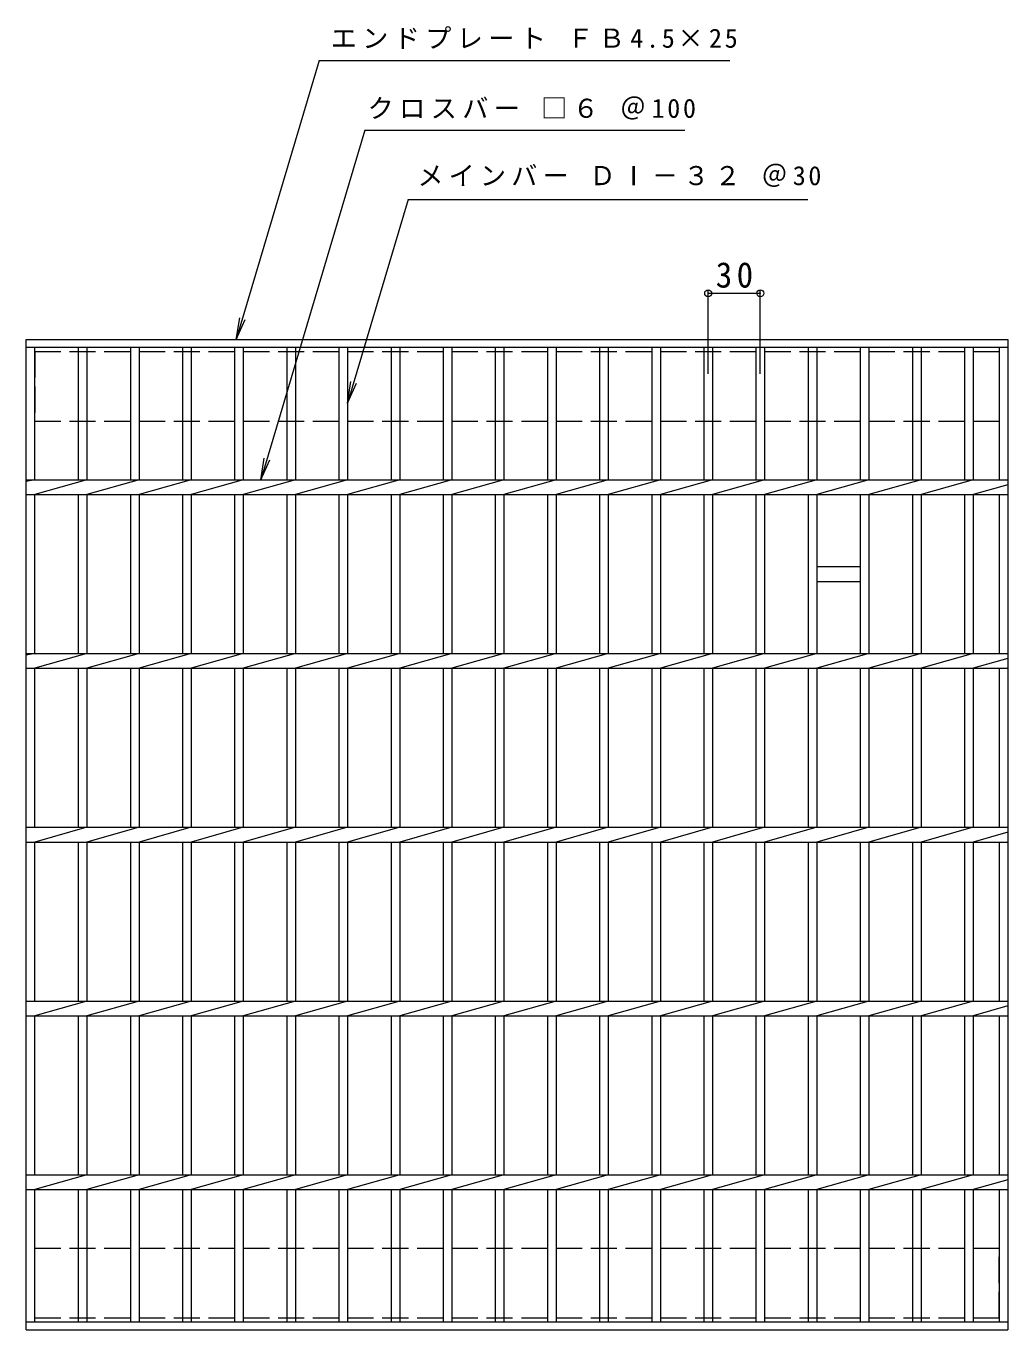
# Model space of a CAD drawing. Units: millimetres, scale not verified. Extents: x -679 to 831, y -677 to 626.
# Drawn here: x -677 to -112, y -124 to 626 of the extents above; entities that cross this region are included whole.
import ezdxf

# ---------------------------------------------------------------- set-up
doc = ezdxf.new("R2010")
doc.units = ezdxf.units.MM
doc.header["$LTSCALE"] = 5
doc.header["$PDMODE"] = 32
doc.header["$PDSIZE"] = 4
doc.linetypes.add('DASHED3', pattern=[4, 3, -1])
for name, color, linetype, lineweight in [('A-1_ピット', 2, 'Continuous', 9), ('A-2_蓋', 3, 'Continuous', 9), ('A-4_寸法', 7, 'Continuous', 9), ('A-5_仕様文', 7, 'Continuous', 9)]:
    doc.layers.add(name, color=color, linetype=linetype, lineweight=lineweight)
doc.styles.add('ＭＳ ゴシック', font='')
doc.styles.get('ＭＳ ゴシック').set_extended_font_data('MS Gothic')

msp = doc.modelspace()

# ---------------------------------------------------------------- linework, layer by layer
at = {"layer": 'A-1_ピット', "linetype": 'DASHED3'}
for p, q in [((-671.961, 438.622), (-671.961, 398.622)), ((-671.961, 438.622), (-116.961, 438.622)), ((-116.961, 438.622), (-116.961, 398.622)), ((-671.961, 398.622), (-116.961, 398.622)), ((-671.961, -117.378), (-671.961, -77.378)), ((-671.961, -77.378), (-116.961, -77.378)), ((-116.961, -117.378), (-116.961, -77.378)), ((-671.961, -117.378), (-116.961, -117.378))]:
    msp.add_line(p, q, dxfattribs=at)
at = {"layer": 'A-2_蓋'}
for p, q in [((-676.961, -124.378), (-676.961, 445.622)), ((-676.961, 445.622), (-111.961, 445.622)), ((-111.961, 445.622), (-111.961, -124.378)), ((-676.961, 441.122), (-111.961, 441.122)), ((-671.961, 364.861), (-671.961, 441.122)), ((-646.96, 441.122), (-646.96, 364.861)), ((-641.961, 441.122), (-641.961, 364.861)), ((-616.961, 441.122), (-616.961, 364.861)), ((-611.96, 441.122), (-611.96, 364.861)), ((-586.961, 441.122), (-586.961, 364.861)), ((-581.961, 441.122), (-581.961, 364.861)), ((-556.96, 441.122), (-556.96, 364.861)), ((-551.961, 441.122), (-551.961, 364.861)), ((-526.961, 441.122), (-526.961, 364.861)), ((-521.96, 441.122), (-521.96, 364.861)), ((-496.96, 441.122), (-496.96, 364.861)), ((-491.961, 441.122), (-491.961, 364.861)), ((-466.96, 441.122), (-466.96, 364.861)), ((-461.961, 441.122), (-461.961, 364.861)), ((-436.961, 441.122), (-436.961, 364.861)), ((-431.961, 441.122), (-431.961, 364.861)), ((-406.961, 441.122), (-406.961, 364.861)), ((-401.961, 441.122), (-401.961, 364.861)), ((-376.961, 441.122), (-376.961, 364.861)), ((-371.961, 441.122), (-371.961, 364.861)), ((-346.961, 441.122), (-346.961, 364.861)), ((-341.961, 441.122), (-341.961, 364.861)), ((-316.961, 441.122), (-316.961, 364.861)), ((-311.961, 441.122), (-311.961, 364.861)), ((-286.961, 441.122), (-286.961, 364.861)), ((-281.961, 441.122), (-281.961, 364.861)), ((-256.961, 441.122), (-256.961, 364.861)), ((-251.961, 441.122), (-251.961, 364.861)), ((-226.961, 441.122), (-226.961, 364.861)), ((-221.961, 441.122), (-221.961, 364.861)), ((-196.961, 441.122), (-196.961, 364.861)), ((-191.961, 441.122), (-191.961, 364.861)), ((-166.961, 441.122), (-166.961, 364.861)), ((-161.961, 441.122), (-161.961, 364.861)), ((-136.961, 441.122), (-136.961, 364.861)), ((-131.961, 441.122), (-131.961, 364.861)), ((-116.961, 441.122), (-116.961, 364.861)), ((-671.961, 364.861), (-676.961, 363.862)), ((-676.961, 364.861), (-111.961, 364.861)), ((-641.961, 364.861), (-671.961, 356.382)), ((-611.96, 364.861), (-641.961, 356.382)), ((-581.961, 364.861), (-611.96, 356.382)), ((-551.961, 364.861), (-581.961, 356.382)), ((-521.96, 364.861), (-551.961, 356.382)), ((-491.961, 364.861), (-521.96, 356.382)), ((-461.961, 364.861), (-491.961, 356.382)), ((-431.96, 364.861), (-461.961, 356.382)), ((-401.961, 364.861), (-431.961, 356.382)), ((-371.961, 364.861), (-401.961, 356.382)), ((-341.96, 364.861), (-371.961, 356.382)), ((-111.961, 362.035), (-131.961, 356.382)), ((-676.961, 356.382), (-111.961, 356.382)), ((-671.961, 264.862), (-671.961, 356.382)), ((-646.96, 356.382), (-646.96, 264.862)), ((-641.961, 356.382), (-641.961, 264.862)), ((-616.961, 356.382), (-616.961, 264.862)), ((-611.96, 356.382), (-611.96, 264.862)), ((-586.961, 356.382), (-586.961, 264.862)), ((-581.961, 356.382), (-581.961, 264.862)), ((-556.96, 356.382), (-556.96, 264.862)), ((-551.961, 356.382), (-551.961, 264.862)), ((-526.961, 356.382), (-526.961, 264.862)), ((-521.96, 356.382), (-521.96, 264.862)), ((-496.96, 356.382), (-496.96, 264.862)), ((-491.961, 356.382), (-491.961, 264.862)), ((-466.96, 356.382), (-466.96, 264.862)), ((-461.961, 356.382), (-461.961, 264.862)), ((-436.961, 356.382), (-436.961, 264.862)), ((-431.961, 356.382), (-431.961, 264.862)), ((-406.961, 356.382), (-406.961, 264.862)), ((-401.961, 356.382), (-401.961, 264.862)), ((-376.961, 356.382), (-376.961, 264.862)), ((-371.961, 356.382), (-371.961, 264.862)), ((-346.961, 356.382), (-346.961, 264.862)), ((-316.961, 356.382), (-316.961, 264.862)), ((-286.961, 356.382), (-286.961, 264.862)), ((-256.961, 356.382), (-256.961, 264.862)), ((-226.961, 356.382), (-226.961, 264.862)), ((-196.961, 356.382), (-196.961, 264.862)), ((-166.961, 356.382), (-166.961, 264.862)), ((-136.961, 356.382), (-136.961, 264.862)), ((-131.961, 356.382), (-131.961, 264.862)), ((-116.961, 356.382), (-116.961, 264.862)), ((-221.961, 314.862), (-196.961, 314.862)), ((-221.961, 306.382), (-196.961, 306.382)), ((-671.961, 264.861), (-676.961, 263.862)), ((-676.961, 264.861), (-111.961, 264.861)), ((-641.961, 264.861), (-671.961, 256.382)), ((-611.96, 264.861), (-641.961, 256.382)), ((-581.961, 264.861), (-611.96, 256.382)), ((-551.961, 264.861), (-581.961, 256.382)), ((-521.96, 264.861), (-551.961, 256.382)), ((-491.961, 264.861), (-521.96, 256.382)), ((-461.961, 264.861), (-491.961, 256.382)), ((-431.96, 264.861), (-461.961, 256.382)), ((-401.961, 264.861), (-431.961, 256.382)), ((-371.961, 264.861), (-401.961, 256.382)), ((-341.96, 264.861), (-371.961, 256.382)), ((-676.961, 256.382), (-111.961, 256.382)), ((-671.961, 164.862), (-671.961, 256.382)), ((-646.96, 256.382), (-646.96, 164.862)), ((-641.961, 256.382), (-641.961, 164.862)), ((-616.961, 256.382), (-616.961, 164.862)), ((-611.96, 256.382), (-611.96, 164.862)), ((-586.961, 256.382), (-586.961, 164.862)), ((-581.961, 256.382), (-581.961, 164.862)), ((-556.96, 256.382), (-556.96, 164.862)), ((-551.961, 256.382), (-551.961, 164.862)), ((-526.961, 256.382), (-526.961, 164.862)), ((-521.96, 256.382), (-521.96, 164.862)), ((-496.96, 256.382), (-496.96, 164.862)), ((-491.961, 256.382), (-491.961, 164.862)), ((-466.96, 256.382), (-466.96, 164.862)), ((-461.961, 256.382), (-461.961, 164.862)), ((-436.961, 256.382), (-436.961, 164.862)), ((-431.961, 256.382), (-431.961, 164.862)), ((-406.961, 256.382), (-406.961, 164.862)), ((-401.961, 256.382), (-401.961, 164.862)), ((-376.961, 256.382), (-376.961, 164.862)), ((-371.961, 256.382), (-371.961, 164.862)), ((-346.961, 256.382), (-346.961, 164.862)), ((-316.961, 256.382), (-316.961, 164.862)), ((-286.961, 256.382), (-286.961, 164.862)), ((-256.961, 256.382), (-256.961, 164.862)), ((-226.961, 256.382), (-226.961, 164.862)), ((-196.961, 256.382), (-196.961, 164.862)), ((-166.961, 256.382), (-166.961, 164.862)), ((-136.961, 256.382), (-136.961, 164.862)), ((-111.961, 262.035), (-131.961, 256.382)), ((-131.961, 256.382), (-131.961, 164.862)), ((-116.961, 256.382), (-116.961, 164.862)), ((-676.961, 164.862), (-111.961, 164.862)), ((-641.961, 164.862), (-671.961, 156.381)), ((-611.96, 164.862), (-641.961, 156.381)), ((-581.961, 164.862), (-611.96, 156.381)), ((-551.961, 164.862), (-581.961, 156.381)), ((-521.96, 164.862), (-551.961, 156.381)), ((-491.961, 164.862), (-521.96, 156.381)), ((-461.961, 164.862), (-491.961, 156.381)), ((-431.96, 164.862), (-461.961, 156.381)), ((-401.961, 164.862), (-431.961, 156.381)), ((-371.961, 164.862), (-401.961, 156.381)), ((-341.96, 164.862), (-371.961, 156.381)), ((-311.96, 164.862), (-341.961, 156.381)), ((-281.96, 164.862), (-311.961, 156.381)), ((-251.96, 164.862), (-281.961, 156.381)), ((-221.961, 164.862), (-251.961, 156.381)), ((-191.961, 164.862), (-221.961, 156.381)), ((-161.961, 164.862), (-191.961, 156.381)), ((-131.961, 164.862), (-161.961, 156.381)), ((-111.961, 162.035), (-131.961, 156.381)), ((-676.961, 156.381), (-111.961, 156.381)), ((-671.961, 64.862), (-671.961, 156.381)), ((-646.96, 156.381), (-646.96, 64.862)), ((-641.961, 156.381), (-641.961, 64.862)), ((-616.961, 156.381), (-616.961, 64.862)), ((-611.96, 156.381), (-611.96, 64.862)), ((-586.961, 156.381), (-586.961, 64.862)), ((-581.961, 156.381), (-581.961, 64.862)), ((-556.96, 156.381), (-556.96, 64.862)), ((-551.961, 156.381), (-551.961, 64.862)), ((-526.961, 156.381), (-526.961, 64.862)), ((-521.96, 156.381), (-521.96, 64.862)), ((-496.96, 156.381), (-496.96, 64.862)), ((-491.961, 156.381), (-491.961, 64.862)), ((-466.96, 156.381), (-466.96, 64.862)), ((-461.961, 156.381), (-461.961, 64.862)), ((-436.961, 156.381), (-436.961, 64.862)), ((-431.961, 156.381), (-431.961, 64.862)), ((-406.961, 156.381), (-406.961, 64.862)), ((-401.961, 156.381), (-401.961, 64.862)), ((-376.961, 156.381), (-376.961, 64.862)), ((-371.961, 156.381), (-371.961, 64.862)), ((-346.961, 156.381), (-346.961, 64.862)), ((-341.961, 156.381), (-341.961, 64.862)), ((-316.961, 156.381), (-316.961, 64.862)), ((-311.961, 156.381), (-311.961, 64.862)), ((-286.961, 156.381), (-286.961, 64.862)), ((-281.961, 156.381), (-281.961, 64.862)), ((-256.961, 156.381), (-256.961, 64.862)), ((-251.961, 156.381), (-251.961, 64.862)), ((-226.961, 156.381), (-226.961, 64.862)), ((-221.961, 156.381), (-221.961, 64.862)), ((-196.961, 156.381), (-196.961, 64.862)), ((-191.961, 156.381), (-191.961, 64.862)), ((-166.961, 156.381), (-166.961, 64.862)), ((-161.961, 156.381), (-161.961, 64.862)), ((-136.961, 156.381), (-136.961, 64.862)), ((-131.961, 156.381), (-131.961, 64.862)), ((-116.961, 156.381), (-116.961, 64.862)), ((-676.961, 64.862), (-111.961, 64.862)), ((-641.961, 64.862), (-671.961, 56.381)), ((-611.96, 64.862), (-641.961, 56.381)), ((-581.961, 64.862), (-611.96, 56.381)), ((-551.961, 64.862), (-581.961, 56.381)), ((-521.96, 64.862), (-551.961, 56.381)), ((-491.961, 64.862), (-521.96, 56.381)), ((-461.961, 64.862), (-491.961, 56.381)), ((-431.96, 64.862), (-461.961, 56.381)), ((-401.961, 64.862), (-431.961, 56.381)), ((-371.961, 64.862), (-401.961, 56.381)), ((-341.96, 64.862), (-371.961, 56.381)), ((-311.96, 64.862), (-341.961, 56.381)), ((-281.96, 64.862), (-311.961, 56.381)), ((-251.96, 64.862), (-281.961, 56.381)), ((-221.961, 64.862), (-251.961, 56.381)), ((-191.961, 64.862), (-221.961, 56.381)), ((-161.961, 64.862), (-191.961, 56.381)), ((-131.961, 64.862), (-161.961, 56.381)), ((-111.961, 62.035), (-131.961, 56.381)), ((-676.961, 56.381), (-111.961, 56.381)), ((-671.961, -35.138), (-671.961, 56.381)), ((-646.96, 56.381), (-646.96, -35.138)), ((-641.961, 56.381), (-641.961, -35.138)), ((-616.961, 56.381), (-616.961, -35.138)), ((-611.96, 56.381), (-611.96, -35.138)), ((-586.961, 56.381), (-586.961, -35.138)), ((-581.961, 56.381), (-581.961, -35.138)), ((-556.96, 56.381), (-556.96, -35.138)), ((-551.961, 56.381), (-551.961, -35.138)), ((-526.961, 56.381), (-526.961, -35.138)), ((-521.96, 56.381), (-521.96, -35.138)), ((-496.96, 56.381), (-496.96, -35.138)), ((-491.961, 56.381), (-491.961, -35.138)), ((-466.96, 56.381), (-466.96, -35.138)), ((-461.961, 56.381), (-461.961, -35.138)), ((-436.961, 56.381), (-436.961, -35.138)), ((-431.961, 56.381), (-431.961, -35.138)), ((-406.961, 56.381), (-406.961, -35.138)), ((-401.961, 56.381), (-401.961, -35.138)), ((-376.961, 56.381), (-376.961, -35.138)), ((-371.961, 56.381), (-371.961, -35.138)), ((-346.961, 56.381), (-346.961, -35.138)), ((-341.961, 56.381), (-341.961, -35.138)), ((-316.961, 56.381), (-316.961, -35.138)), ((-311.961, 56.381), (-311.961, -35.138)), ((-286.961, 56.381), (-286.961, -35.138)), ((-281.961, 56.381), (-281.961, -35.138)), ((-256.961, 56.381), (-256.961, -35.138)), ((-251.961, 56.381), (-251.961, -35.138)), ((-226.961, 56.381), (-226.961, -35.138)), ((-221.961, 56.381), (-221.961, -35.138)), ((-196.961, 56.381), (-196.961, -35.138)), ((-191.961, 56.381), (-191.961, -35.138)), ((-166.961, 56.381), (-166.961, -35.138)), ((-161.961, 56.381), (-161.961, -35.138)), ((-136.961, 56.381), (-136.961, -35.138)), ((-131.961, 56.381), (-131.961, -35.138)), ((-116.961, 56.381), (-116.961, -35.138)), ((-676.961, -35.138), (-111.961, -35.138)), ((-641.961, -35.138), (-671.961, -43.619)), ((-611.96, -35.138), (-641.961, -43.619)), ((-581.961, -35.138), (-611.96, -43.619)), ((-551.961, -35.138), (-581.961, -43.619)), ((-521.96, -35.138), (-551.961, -43.619)), ((-491.961, -35.138), (-521.96, -43.619)), ((-461.961, -35.138), (-491.961, -43.619)), ((-431.96, -35.138), (-461.961, -43.619)), ((-401.961, -35.138), (-431.961, -43.619)), ((-371.961, -35.138), (-401.961, -43.619)), ((-341.96, -35.138), (-371.961, -43.619)), ((-311.96, -35.138), (-341.961, -43.619)), ((-281.96, -35.138), (-311.961, -43.619)), ((-251.96, -35.138), (-281.961, -43.619)), ((-221.961, -35.138), (-251.961, -43.619)), ((-191.961, -35.138), (-221.961, -43.619)), ((-161.961, -35.138), (-191.961, -43.619)), ((-131.961, -35.138), (-161.961, -43.619)), ((-676.961, -43.619), (-111.961, -43.619)), ((-671.961, -119.878), (-671.961, -43.619)), ((-646.96, -43.619), (-646.96, -119.878)), ((-641.961, -43.619), (-641.961, -119.878)), ((-616.961, -43.619), (-616.961, -119.878)), ((-611.96, -43.619), (-611.96, -119.878)), ((-586.961, -43.619), (-586.961, -119.878)), ((-581.961, -43.619), (-581.961, -119.878)), ((-556.96, -43.619), (-556.96, -119.878)), ((-551.961, -43.619), (-551.961, -119.878)), ((-526.961, -43.619), (-526.961, -119.878)), ((-521.96, -43.619), (-521.96, -119.878)), ((-496.96, -43.619), (-496.96, -119.878)), ((-491.961, -43.619), (-491.961, -119.878)), ((-466.96, -43.619), (-466.96, -119.878)), ((-461.961, -43.619), (-461.961, -119.878)), ((-436.961, -43.619), (-436.961, -119.878)), ((-431.961, -43.619), (-431.961, -119.878)), ((-406.961, -43.619), (-406.961, -119.878)), ((-401.961, -43.619), (-401.961, -119.878)), ((-376.961, -43.619), (-376.961, -119.878)), ((-371.961, -43.619), (-371.961, -119.878)), ((-346.961, -43.619), (-346.961, -119.878)), ((-341.961, -43.619), (-341.961, -119.878)), ((-316.961, -43.619), (-316.961, -119.878)), ((-311.961, -43.619), (-311.961, -119.878)), ((-286.961, -43.619), (-286.961, -119.878)), ((-281.961, -43.619), (-281.961, -119.878)), ((-256.961, -43.619), (-256.961, -119.878)), ((-251.961, -43.619), (-251.961, -119.878)), ((-226.961, -43.619), (-226.961, -119.878)), ((-221.961, -43.619), (-221.961, -119.878)), ((-196.961, -43.619), (-196.961, -119.878)), ((-191.961, -43.619), (-191.961, -119.878)), ((-166.961, -43.619), (-166.961, -119.878)), ((-161.961, -43.619), (-161.961, -119.878)), ((-136.961, -43.619), (-136.961, -119.878)), ((-111.961, -37.965), (-131.961, -43.619)), ((-131.961, -43.619), (-131.961, -119.878)), ((-116.961, -43.619), (-116.961, -119.878)), ((-111.961, -119.878), (-676.961, -119.878)), ((-676.961, -124.378), (-111.961, -124.378))]:
    msp.add_line(p, q, dxfattribs=at)
for points in [[(-311.96, 364.861), (-341.961, 356.382), (-341.961, 264.862)], [(-281.96, 364.861), (-311.961, 356.382), (-311.961, 264.862)], [(-251.96, 364.861), (-281.961, 356.382), (-281.961, 264.862)], [(-221.961, 364.861), (-251.961, 356.382), (-251.961, 264.862)], [(-191.961, 364.861), (-221.961, 356.382), (-221.961, 264.862)], [(-161.961, 364.861), (-191.961, 356.382), (-191.961, 264.862)], [(-131.961, 364.861), (-161.961, 356.382), (-161.961, 264.862)], [(-311.96, 264.861), (-341.961, 256.382), (-341.961, 164.862)], [(-281.96, 264.861), (-311.961, 256.382), (-311.961, 164.862)], [(-251.96, 264.861), (-281.961, 256.382), (-281.961, 164.862)], [(-221.961, 264.861), (-251.961, 256.382), (-251.961, 164.862)], [(-191.961, 264.861), (-221.961, 256.382), (-221.961, 164.862)], [(-161.961, 264.861), (-191.961, 256.382), (-191.961, 164.862)], [(-131.961, 264.861), (-161.961, 256.382), (-161.961, 164.862)]]:
    msp.add_lwpolyline(points, dxfattribs=at)
at = {"layer": 'A-4_寸法'}
for p, q in [((-508.279, 606.124), (-271.919, 606.124)), ((-481.988, 566.124), (-297.912, 566.124)), ((-457.122, 526.124), (-227.161, 526.124)), ((-284.461, 425.743), (-284.461, 473.714)), ((-254.461, 425.743), (-254.461, 473.714)), ((-284.461, 472.214), (-254.461, 472.214)), ((-491.961, 408.984), (-489.992, 421.328)), ((-491.961, 408.984), (-486.864, 420.398)), ((-541.845, 364.861), (-539.876, 377.205)), ((-541.845, 364.861), (-536.749, 376.275))]:
    msp.add_line(p, q, dxfattribs=at)
for p in [(-284.461, 472.214), (-254.461, 472.214)]:
    msp.add_point(p, dxfattribs=at)
at = {"layer": 'A-5_仕様文'}
for p, q in [((-481.988, 566.124), (-541.845, 364.861)), ((-457.122, 526.124), (-491.961, 408.984)), ((-556.014, 445.622), (-550.923, 457.038))]:
    msp.add_line(p, q, dxfattribs=at)
msp.add_lwpolyline([(-508.279, 606.124), (-556.014, 445.622), (-554.051, 457.967)], dxfattribs=at)

# ---------------------------------------------------------------- texts
at = {"layer": 'A-4_寸法', "char_height": 11, "attachment_point": 7, "style": 'ＭＳ ゴシック'}
for s, insert in [('\\T1.21;エンドプレート\\~ＦＢ4.5×25', (-501.699, 612.837)), ('\\T1.21;クロスバー\\~□６\\~＠100', (-480.412, 572.113)), ('\\T1.2;メインバー\\~ＤⅠ－３２\\~＠30', (-451.791, 533.36))]:
    msp.add_mtext(s, dxfattribs=dict(at, insert=insert))
at = {"layer": 'A-4_寸法', "color": 2, "insert": (-280.086, 475.214), "char_height": 14.66, "attachment_point": 7, "style": 'ＭＳ ゴシック'}
msp.add_mtext('\\T1.27;\\W0.95;30', dxfattribs=at)

doc.saveas('drawing.dxf')
